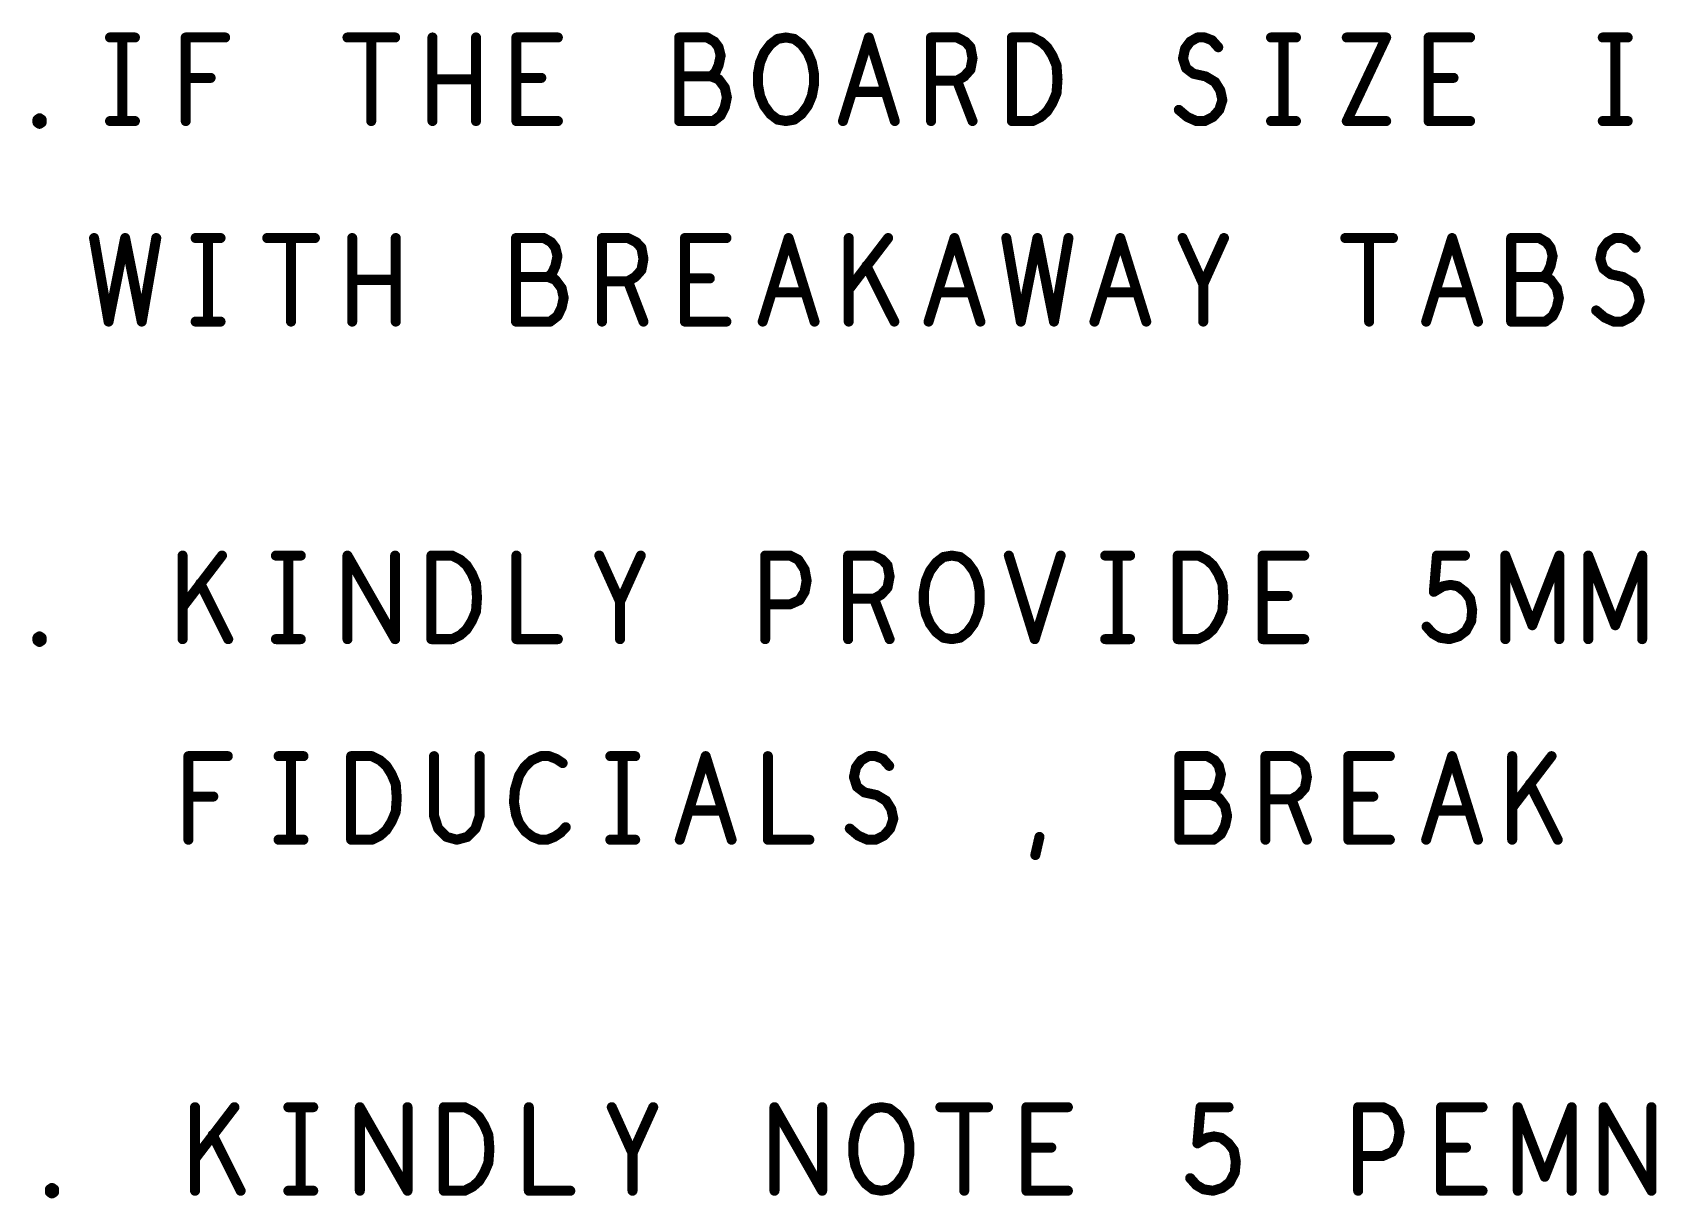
# Model space of a CAD drawing. Extents: x -14.2 to 19.9, y -5.2 to 16.9.
# Drawn here: x -11.737 to -9.308, y 7.18 to 8.924 of the extents above; entities that cross this region are included whole.
import ezdxf

# ---------------------------------------------------------------- set-up
doc = ezdxf.new("R2010")
doc.units = 0
doc.layers.get('0').update_dxf_attribs({"linetype": 'CONTINUOUS'})
doc.layers.add('FAB', color=2, linetype='CONTINUOUS')

# ---------------------------------------------------------------- blocks, each defined once
blk = doc.blocks.new('ROUND_105')
at = {"const_width": 0.0075}
blk.add_lwpolyline([(-0.00375, 0, 1), (0.00375, 0, 1)], format="xyb", close=True, dxfattribs=at)

msp = doc.modelspace()

# ---------------------------------------------------------------- linework, layer by layer
at = {"layer": 'FAB', "const_width": 0.015}
for points in [[(-11.6207, 8.9168), (-11.5835, 8.9168)], [(-11.6021, 8.9168), (-11.6021, 8.7918)], [(-11.5075, 8.7918), (-11.5075, 8.9168)], [(-11.5075, 8.9168), (-11.4486, 8.9168)], [(-11.2657, 8.9168), (-11.1944, 8.9168)], [(-11.2301, 8.9168), (-11.2301, 8.7918)], [(-11.1386, 8.7918), (-11.1386, 8.9168)], [(-11.0735, 8.9168), (-11.0735, 8.7918)], [(-11.0131, 8.7918), (-11.0131, 8.9168)], [(-11.0131, 8.9168), (-10.9511, 8.9168)], [(-10.7279, 8.9168), (-10.7697, 8.9168)], [(-10.7697, 8.9168), (-10.7697, 8.7918)], [(-10.717, 8.9105), (-10.7279, 8.9168)], [(-10.7108, 8.9022), (-10.717, 8.9105)], [(-10.6426, 8.8939), (-10.6333, 8.9064)], [(-10.6333, 8.9064), (-10.6225, 8.9147)], [(-10.6225, 8.9147), (-10.6101, 8.9168)], [(-10.6101, 8.9168), (-10.5977, 8.9147)], [(-10.5977, 8.9147), (-10.5868, 8.9064)], [(-10.5868, 8.9064), (-10.5775, 8.8939)], [(-10.5248, 8.7918), (-10.4861, 8.9168)], [(-10.4861, 8.9168), (-10.4473, 8.7918)], [(-10.3931, 8.7918), (-10.3931, 8.9168)], [(-10.3931, 8.9168), (-10.3543, 8.9168)], [(-10.3543, 8.9168), (-10.3419, 8.9105)], [(-10.3419, 8.9105), (-10.3342, 8.9022)], [(-10.2722, 8.7918), (-10.2722, 8.9168)], [(-10.2722, 8.9168), (-10.2412, 8.9168)], [(-10.2412, 8.9168), (-10.2288, 8.9105)], [(-10.2288, 8.9105), (-10.2195, 8.9022)], [(-10.0133, 8.9001), (-10.0056, 8.9105)], [(-10.0056, 8.9105), (-9.9947, 8.9168)], [(-9.9947, 8.9168), (-9.9839, 8.9168)], [(-9.9839, 8.9168), (-9.973, 8.9126)], [(-9.973, 8.9126), (-9.9637, 8.9022)], [(-9.8847, 8.9168), (-9.8475, 8.9168)], [(-9.8661, 8.9168), (-9.8661, 8.7918)], [(-9.7715, 8.9168), (-9.7126, 8.9168)], [(-9.7126, 8.9168), (-9.7715, 8.7918)], [(-9.6491, 8.7918), (-9.6491, 8.9168)], [(-9.6491, 8.9168), (-9.5871, 8.9168)], [(-9.3887, 8.9168), (-9.3515, 8.9168)], [(-9.3701, 8.9168), (-9.3701, 8.7918)], [(-10.7077, 8.8897), (-10.7108, 8.9022)], [(-10.7108, 8.8751), (-10.7077, 8.8897)], [(-10.6488, 8.8793), (-10.6426, 8.8939)], [(-10.5775, 8.8939), (-10.5713, 8.8793)], [(-10.3342, 8.9022), (-10.3311, 8.8855)], [(-10.3311, 8.8855), (-10.3342, 8.8689)], [(-10.2195, 8.9022), (-10.2117, 8.8897)], [(-10.2117, 8.8897), (-10.2055, 8.8751)], [(-10.0164, 8.8855), (-10.0133, 8.9001)], [(-10.0118, 8.871), (-10.0164, 8.8855)], [(-11.4703, 8.8564), (-11.5075, 8.8564)], [(-10.9759, 8.8564), (-11.0131, 8.8564)], [(-10.7217, 8.8585), (-10.7697, 8.8585)], [(-10.7217, 8.8585), (-10.7155, 8.8647)], [(-10.7108, 8.8543), (-10.7217, 8.8585)], [(-10.7155, 8.8647), (-10.7108, 8.8751)], [(-10.6519, 8.8626), (-10.6488, 8.8793)], [(-10.6519, 8.846), (-10.6519, 8.8626)], [(-10.5713, 8.8793), (-10.5682, 8.8626)], [(-10.5682, 8.8626), (-10.5682, 8.846)], [(-10.3435, 8.8585), (-10.3543, 8.8522)], [(-10.3342, 8.8689), (-10.3435, 8.8585)], [(-10.2055, 8.8751), (-10.204, 8.8543)], [(-10.0009, 8.8626), (-10.0118, 8.871)], [(-9.9823, 8.8585), (-10.0009, 8.8626)], [(-9.9684, 8.8501), (-9.9823, 8.8585)], [(-9.6119, 8.8564), (-9.6491, 8.8564)], [(-11.0735, 8.8543), (-11.1386, 8.8543)], [(-10.7015, 8.8418), (-10.7108, 8.8543)], [(-10.6984, 8.8272), (-10.7015, 8.8418)], [(-10.6488, 8.8293), (-10.6519, 8.846)], [(-10.5682, 8.846), (-10.5713, 8.8293)], [(-10.4613, 8.8355), (-10.5109, 8.8355)], [(-10.3543, 8.8522), (-10.3931, 8.8522)], [(-10.3543, 8.8522), (-10.3311, 8.7918)], [(-10.2055, 8.8335), (-10.2117, 8.8189)], [(-10.204, 8.8543), (-10.2055, 8.8335)], [(-9.9606, 8.8376), (-9.9684, 8.8501)], [(-9.9575, 8.8231), (-9.9606, 8.8376)], [(-10.7077, 8.8001), (-10.7015, 8.8126)], [(-10.7015, 8.8126), (-10.6984, 8.8272)], [(-10.6426, 8.8147), (-10.6488, 8.8293)], [(-10.6333, 8.8022), (-10.6426, 8.8147)], [(-10.5775, 8.8147), (-10.5868, 8.8022)], [(-10.5713, 8.8293), (-10.5775, 8.8147)], [(-10.2117, 8.8189), (-10.2195, 8.8064)], [(-10.0226, 8.8085), (-10.0102, 8.798)], [(-9.9715, 8.798), (-9.9622, 8.8085)], [(-9.9622, 8.8085), (-9.9575, 8.8231)], [(-11.7292, 8.7939), (-11.7261, 8.796)], [(-11.7292, 8.7897), (-11.7292, 8.7939)], [(-11.7261, 8.7876), (-11.7292, 8.7897)], [(-11.7261, 8.796), (-11.723, 8.7939)], [(-11.723, 8.7897), (-11.7261, 8.7876)], [(-11.723, 8.7939), (-11.723, 8.7897)], [(-11.6207, 8.7918), (-11.5835, 8.7918)], [(-10.9511, 8.7918), (-11.0131, 8.7918)], [(-10.7697, 8.7918), (-10.7186, 8.7918)], [(-10.7186, 8.7918), (-10.7077, 8.8001)], [(-10.6225, 8.7939), (-10.6333, 8.8022)], [(-10.6101, 8.7918), (-10.6225, 8.7939)], [(-10.5977, 8.7939), (-10.6101, 8.7918)], [(-10.5868, 8.8022), (-10.5977, 8.7939)], [(-10.2412, 8.7918), (-10.2722, 8.7918)], [(-10.2288, 8.798), (-10.2412, 8.7918)], [(-10.2195, 8.8064), (-10.2288, 8.798)], [(-10.0102, 8.798), (-9.9963, 8.7918)], [(-9.9963, 8.7918), (-9.9839, 8.7918)], [(-9.9839, 8.7918), (-9.9715, 8.798)], [(-9.8847, 8.7918), (-9.8475, 8.7918)], [(-9.7715, 8.7918), (-9.7126, 8.7918)], [(-9.5871, 8.7918), (-9.6491, 8.7918)], [(-9.3887, 8.7918), (-9.3515, 8.7918)], [(-11.6446, 8.6168), (-11.6229, 8.4918)], [(-11.6229, 8.4918), (-11.5981, 8.6168)], [(-11.5981, 8.6168), (-11.5733, 8.4918)], [(-11.5733, 8.4918), (-11.5516, 8.6168)], [(-11.4927, 8.6168), (-11.4555, 8.6168)], [(-11.4741, 8.6168), (-11.4741, 8.4918)], [(-11.3857, 8.6168), (-11.3144, 8.6168)], [(-11.3501, 8.6168), (-11.3501, 8.4918)], [(-11.2586, 8.4918), (-11.2586, 8.6168)], [(-11.1935, 8.6168), (-11.1935, 8.4918)], [(-10.9719, 8.6168), (-11.0137, 8.6168)], [(-11.0137, 8.6168), (-11.0137, 8.4918)], [(-10.961, 8.6105), (-10.9719, 8.6168)], [(-10.8851, 8.4918), (-10.8851, 8.6168)], [(-10.8851, 8.6168), (-10.8463, 8.6168)], [(-10.8463, 8.6168), (-10.8339, 8.6105)], [(-10.7611, 8.4918), (-10.7611, 8.6168)], [(-10.7611, 8.6168), (-10.6991, 8.6168)], [(-10.6448, 8.4918), (-10.6061, 8.6168)], [(-10.6061, 8.6168), (-10.5673, 8.4918)], [(-10.5162, 8.4918), (-10.5162, 8.6168)], [(-10.4573, 8.6168), (-10.5162, 8.5397)], [(-10.3968, 8.4918), (-10.3581, 8.6168)], [(-10.3581, 8.6168), (-10.3193, 8.4918)], [(-10.2806, 8.6168), (-10.2589, 8.4918)], [(-10.2589, 8.4918), (-10.2341, 8.6168)], [(-10.2341, 8.6168), (-10.2093, 8.4918)], [(-10.2093, 8.4918), (-10.1876, 8.6168)], [(-10.1488, 8.4918), (-10.1101, 8.6168)], [(-10.1101, 8.6168), (-10.0713, 8.4918)], [(-9.9861, 8.548), (-10.0171, 8.6168)], [(-9.9551, 8.6168), (-9.9861, 8.548)], [(-9.7737, 8.6168), (-9.7024, 8.6168)], [(-9.7381, 8.6168), (-9.7381, 8.4918)], [(-9.6528, 8.4918), (-9.6141, 8.6168)], [(-9.6141, 8.6168), (-9.5753, 8.4918)], [(-9.4839, 8.6168), (-9.5257, 8.6168)], [(-9.5257, 8.6168), (-9.5257, 8.4918)], [(-9.473, 8.6105), (-9.4839, 8.6168)], [(-9.3816, 8.6105), (-9.3707, 8.6168)], [(-9.3707, 8.6168), (-9.3599, 8.6168)], [(-9.3599, 8.6168), (-9.349, 8.6126)], [(-10.9548, 8.6022), (-10.961, 8.6105)], [(-10.9517, 8.5897), (-10.9548, 8.6022)], [(-10.9548, 8.5751), (-10.9517, 8.5897)], [(-10.8339, 8.6105), (-10.8262, 8.6022)], [(-10.8262, 8.6022), (-10.8231, 8.5855)], [(-9.4668, 8.6022), (-9.473, 8.6105)], [(-9.4637, 8.5897), (-9.4668, 8.6022)], [(-9.4668, 8.5751), (-9.4637, 8.5897)], [(-9.3924, 8.5855), (-9.3893, 8.6001)], [(-9.3893, 8.6001), (-9.3816, 8.6105)], [(-9.349, 8.6126), (-9.3397, 8.6022)], [(-10.9657, 8.5585), (-10.9595, 8.5647)], [(-10.9595, 8.5647), (-10.9548, 8.5751)], [(-10.8262, 8.5689), (-10.8355, 8.5585)], [(-10.8231, 8.5855), (-10.8262, 8.5689)], [(-10.448, 8.4918), (-10.4898, 8.5751)], [(-9.4777, 8.5585), (-9.4715, 8.5647)], [(-9.4715, 8.5647), (-9.4668, 8.5751)], [(-9.3878, 8.571), (-9.3924, 8.5855)], [(-9.3769, 8.5626), (-9.3878, 8.571)], [(-11.1935, 8.5543), (-11.2586, 8.5543)], [(-10.9657, 8.5585), (-11.0137, 8.5585)], [(-10.9548, 8.5543), (-10.9657, 8.5585)], [(-10.9455, 8.5418), (-10.9548, 8.5543)], [(-10.9424, 8.5272), (-10.9455, 8.5418)], [(-10.8463, 8.5522), (-10.8851, 8.5522)], [(-10.8355, 8.5585), (-10.8463, 8.5522)], [(-10.8463, 8.5522), (-10.8231, 8.4918)], [(-10.7239, 8.5564), (-10.7611, 8.5564)], [(-9.9861, 8.4918), (-9.9861, 8.548)], [(-9.4777, 8.5585), (-9.5257, 8.5585)], [(-9.4668, 8.5543), (-9.4777, 8.5585)], [(-9.4575, 8.5418), (-9.4668, 8.5543)], [(-9.4544, 8.5272), (-9.4575, 8.5418)], [(-9.3583, 8.5585), (-9.3769, 8.5626)], [(-9.3444, 8.5501), (-9.3583, 8.5585)], [(-9.3366, 8.5376), (-9.3444, 8.5501)], [(-10.9455, 8.5126), (-10.9424, 8.5272)], [(-10.5813, 8.5355), (-10.6309, 8.5355)], [(-10.3333, 8.5355), (-10.3829, 8.5355)], [(-10.0853, 8.5355), (-10.1349, 8.5355)], [(-9.5893, 8.5355), (-9.6389, 8.5355)], [(-9.4575, 8.5126), (-9.4544, 8.5272)], [(-9.3382, 8.5085), (-9.3335, 8.5231)], [(-9.3335, 8.5231), (-9.3366, 8.5376)], [(-11.4927, 8.4918), (-11.4555, 8.4918)], [(-11.0137, 8.4918), (-10.9626, 8.4918)], [(-10.9626, 8.4918), (-10.9517, 8.5001)], [(-10.9517, 8.5001), (-10.9455, 8.5126)], [(-10.6991, 8.4918), (-10.7611, 8.4918)], [(-9.5257, 8.4918), (-9.4746, 8.4918)], [(-9.4746, 8.4918), (-9.4637, 8.5001)], [(-9.4637, 8.5001), (-9.4575, 8.5126)], [(-9.3986, 8.5085), (-9.3862, 8.498)], [(-9.3862, 8.498), (-9.3723, 8.4918)], [(-9.3723, 8.4918), (-9.3599, 8.4918)], [(-9.3599, 8.4918), (-9.3475, 8.498)], [(-9.3475, 8.498), (-9.3382, 8.5085)], [(-11.5122, 8.0168), (-11.5122, 8.1418)], [(-11.4533, 8.1418), (-11.5122, 8.0647)], [(-11.3727, 8.1418), (-11.3355, 8.1418)], [(-11.3541, 8.1418), (-11.3541, 8.0168)], [(-11.2657, 8.0168), (-11.2657, 8.1418)], [(-11.2657, 8.1418), (-11.1944, 8.0168)], [(-11.1944, 8.0168), (-11.1944, 8.1418)], [(-11.1402, 8.0168), (-11.1402, 8.1418)], [(-11.1402, 8.1418), (-11.1092, 8.1418)], [(-11.1092, 8.1418), (-11.0968, 8.1355)], [(-11.0968, 8.1355), (-11.0875, 8.1272)], [(-11.0131, 8.1418), (-11.0131, 8.0168)], [(-10.8581, 8.073), (-10.8891, 8.1418)], [(-10.8271, 8.1418), (-10.8581, 8.073)], [(-10.6411, 8.0168), (-10.6411, 8.1418)], [(-10.6411, 8.1418), (-10.6039, 8.1418)], [(-10.6039, 8.1418), (-10.5915, 8.1355)], [(-10.5915, 8.1355), (-10.5822, 8.121)], [(-10.5171, 8.0168), (-10.5171, 8.1418)], [(-10.5171, 8.1418), (-10.4783, 8.1418)], [(-10.4783, 8.1418), (-10.4659, 8.1355)], [(-10.4659, 8.1355), (-10.4582, 8.1272)], [(-10.3946, 8.1189), (-10.3853, 8.1314)], [(-10.3853, 8.1314), (-10.3745, 8.1397)], [(-10.3745, 8.1397), (-10.3621, 8.1418)], [(-10.3621, 8.1418), (-10.3497, 8.1397)], [(-10.3497, 8.1397), (-10.3388, 8.1314)], [(-10.3388, 8.1314), (-10.3295, 8.1189)], [(-10.2768, 8.1418), (-10.2381, 8.0168)], [(-10.2381, 8.0168), (-10.1993, 8.1418)], [(-10.1327, 8.1418), (-10.0955, 8.1418)], [(-10.1141, 8.1418), (-10.1141, 8.0168)], [(-10.0242, 8.0168), (-10.0242, 8.1418)], [(-10.0242, 8.1418), (-9.9932, 8.1418)], [(-9.9932, 8.1418), (-9.9808, 8.1355)], [(-9.9808, 8.1355), (-9.9715, 8.1272)], [(-9.8971, 8.0168), (-9.8971, 8.1418)], [(-9.8971, 8.1418), (-9.8351, 8.1418)], [(-9.6413, 8.0876), (-9.6367, 8.1418)], [(-9.6367, 8.1418), (-9.5948, 8.1418)], [(-9.5344, 8.0168), (-9.5344, 8.1418)], [(-9.5344, 8.1418), (-9.4941, 8.0376)], [(-9.4941, 8.0376), (-9.4538, 8.1418)], [(-9.4538, 8.1418), (-9.4538, 8.0168)], [(-9.4104, 8.0168), (-9.4104, 8.1418)], [(-9.4104, 8.1418), (-9.3701, 8.0376)], [(-9.3701, 8.0376), (-9.3298, 8.1418)], [(-9.3298, 8.1418), (-9.3298, 8.0168)], [(-11.0875, 8.1272), (-11.0797, 8.1147)], [(-11.0797, 8.1147), (-11.0735, 8.1001)], [(-10.5822, 8.121), (-10.5791, 8.1043)], [(-10.5791, 8.1043), (-10.5822, 8.0876)], [(-10.4582, 8.1272), (-10.4551, 8.1105)], [(-10.4551, 8.1105), (-10.4582, 8.0939)], [(-10.4039, 8.0876), (-10.4008, 8.1043)], [(-10.4008, 8.1043), (-10.3946, 8.1189)], [(-10.3295, 8.1189), (-10.3233, 8.1043)], [(-10.3233, 8.1043), (-10.3202, 8.0876)], [(-9.9715, 8.1272), (-9.9637, 8.1147)], [(-9.9637, 8.1147), (-9.9575, 8.1001)], [(-11.444, 8.0168), (-11.4858, 8.1001)], [(-11.0735, 8.1001), (-11.072, 8.0793)], [(-11.072, 8.0793), (-11.0735, 8.0585)], [(-10.5822, 8.0876), (-10.5899, 8.0751)], [(-10.4675, 8.0835), (-10.4783, 8.0772)], [(-10.4582, 8.0939), (-10.4675, 8.0835)], [(-10.4039, 8.071), (-10.4039, 8.0876)], [(-10.3202, 8.0876), (-10.3202, 8.071)], [(-9.9575, 8.1001), (-9.956, 8.0793)], [(-9.956, 8.0793), (-9.9575, 8.0585)], [(-9.8599, 8.0814), (-9.8971, 8.0814)], [(-9.6274, 8.096), (-9.6413, 8.0876)], [(-9.6165, 8.098), (-9.6274, 8.096)], [(-9.6057, 8.096), (-9.6165, 8.098)], [(-9.5948, 8.0876), (-9.6057, 8.096)], [(-9.5871, 8.0772), (-9.5948, 8.0876)], [(-11.0735, 8.0585), (-11.0797, 8.0439)], [(-10.8581, 8.0168), (-10.8581, 8.073)], [(-10.6039, 8.0689), (-10.6411, 8.0689)], [(-10.5899, 8.0751), (-10.6039, 8.0689)], [(-10.4783, 8.0772), (-10.5171, 8.0772)], [(-10.4783, 8.0772), (-10.4551, 8.0168)], [(-10.4008, 8.0543), (-10.4039, 8.071)], [(-10.3202, 8.071), (-10.3233, 8.0543)], [(-9.9575, 8.0585), (-9.9637, 8.0439)], [(-9.584, 8.0605), (-9.5871, 8.0772)], [(-9.5855, 8.0439), (-9.584, 8.0605)], [(-11.0875, 8.0314), (-11.0968, 8.023)], [(-11.0797, 8.0439), (-11.0875, 8.0314)], [(-10.3946, 8.0397), (-10.4008, 8.0543)], [(-10.3853, 8.0272), (-10.3946, 8.0397)], [(-10.3295, 8.0397), (-10.3388, 8.0272)], [(-10.3233, 8.0543), (-10.3295, 8.0397)], [(-9.9715, 8.0314), (-9.9808, 8.023)], [(-9.9637, 8.0439), (-9.9715, 8.0314)], [(-9.6522, 8.0355), (-9.6429, 8.0251)], [(-9.5933, 8.0293), (-9.5855, 8.0439)], [(-11.7292, 8.0189), (-11.7261, 8.021)], [(-11.7292, 8.0147), (-11.7292, 8.0189)], [(-11.7261, 8.0126), (-11.7292, 8.0147)], [(-11.7261, 8.021), (-11.723, 8.0189)], [(-11.723, 8.0147), (-11.7261, 8.0126)], [(-11.723, 8.0189), (-11.723, 8.0147)], [(-11.3727, 8.0168), (-11.3355, 8.0168)], [(-11.1092, 8.0168), (-11.1402, 8.0168)], [(-11.0968, 8.023), (-11.1092, 8.0168)], [(-11.0131, 8.0168), (-10.9511, 8.0168)], [(-10.3745, 8.0189), (-10.3853, 8.0272)], [(-10.3621, 8.0168), (-10.3745, 8.0189)], [(-10.3497, 8.0189), (-10.3621, 8.0168)], [(-10.3388, 8.0272), (-10.3497, 8.0189)], [(-10.1327, 8.0168), (-10.0955, 8.0168)], [(-9.9932, 8.0168), (-10.0242, 8.0168)], [(-9.9808, 8.023), (-9.9932, 8.0168)], [(-9.8351, 8.0168), (-9.8971, 8.0168)], [(-9.6429, 8.0251), (-9.632, 8.0189)], [(-9.632, 8.0189), (-9.6181, 8.0168)], [(-9.6181, 8.0168), (-9.6041, 8.021)], [(-9.6041, 8.021), (-9.5933, 8.0293)], [(-11.5035, 7.7168), (-11.5035, 7.8418)], [(-11.5035, 7.8418), (-11.4446, 7.8418)], [(-11.3687, 7.8418), (-11.3315, 7.8418)], [(-11.3501, 7.8418), (-11.3501, 7.7168)], [(-11.2602, 7.7168), (-11.2602, 7.8418)], [(-11.2602, 7.8418), (-11.2292, 7.8418)], [(-11.2292, 7.8418), (-11.2168, 7.8355)], [(-11.1362, 7.8418), (-11.1362, 7.7522)], [(-11.068, 7.7522), (-11.068, 7.8418)], [(-10.9765, 7.8418), (-10.9905, 7.8355)], [(-10.9641, 7.8418), (-10.9765, 7.8418)], [(-10.9533, 7.8376), (-10.9641, 7.8418)], [(-10.944, 7.8314), (-10.9533, 7.8376)], [(-10.8727, 7.8418), (-10.8355, 7.8418)], [(-10.8541, 7.8418), (-10.8541, 7.7168)], [(-10.7688, 7.7168), (-10.7301, 7.8418)], [(-10.7301, 7.8418), (-10.6913, 7.7168)], [(-10.6371, 7.8418), (-10.6371, 7.7168)], [(-10.4976, 7.8355), (-10.4867, 7.8418)], [(-10.4867, 7.8418), (-10.4759, 7.8418)], [(-10.4759, 7.8418), (-10.465, 7.8376)], [(-10.465, 7.8376), (-10.4557, 7.8272)], [(-9.9799, 7.8418), (-10.0217, 7.8418)], [(-10.0217, 7.8418), (-10.0217, 7.7168)], [(-9.969, 7.8355), (-9.9799, 7.8418)], [(-9.8931, 7.7168), (-9.8931, 7.8418)], [(-9.8931, 7.8418), (-9.8543, 7.8418)], [(-9.8543, 7.8418), (-9.8419, 7.8355)], [(-9.7691, 7.7168), (-9.7691, 7.8418)], [(-9.7691, 7.8418), (-9.7071, 7.8418)], [(-9.6528, 7.7168), (-9.6141, 7.8418)], [(-9.6141, 7.8418), (-9.5753, 7.7168)], [(-9.5242, 7.7168), (-9.5242, 7.8418)], [(-9.4653, 7.8418), (-9.5242, 7.7647)], [(-11.2168, 7.8355), (-11.2075, 7.8272)], [(-11.2075, 7.8272), (-11.1997, 7.8147)], [(-11.1997, 7.8147), (-11.1935, 7.8001)], [(-11.0091, 7.8126), (-11.0153, 7.7918)], [(-11.0013, 7.8251), (-11.0091, 7.8126)], [(-10.9905, 7.8355), (-11.0013, 7.8251)], [(-10.5084, 7.8105), (-10.5053, 7.8251)], [(-10.5053, 7.8251), (-10.4976, 7.8355)], [(-9.9628, 7.8272), (-9.969, 7.8355)], [(-9.9597, 7.8147), (-9.9628, 7.8272)], [(-9.9628, 7.8001), (-9.9597, 7.8147)], [(-9.8419, 7.8355), (-9.8342, 7.8272)], [(-9.8342, 7.8272), (-9.8311, 7.8105)], [(-11.1935, 7.8001), (-11.192, 7.7793)], [(-11.0153, 7.7918), (-11.0168, 7.773)], [(-10.5038, 7.796), (-10.5084, 7.8105)], [(-10.4929, 7.7876), (-10.5038, 7.796)], [(-10.4743, 7.7835), (-10.4929, 7.7876)], [(-9.9737, 7.7835), (-9.9675, 7.7897)], [(-9.9675, 7.7897), (-9.9628, 7.8001)], [(-9.8342, 7.7939), (-9.8435, 7.7835)], [(-9.8311, 7.8105), (-9.8342, 7.7939)], [(-9.456, 7.7168), (-9.4978, 7.8001)], [(-11.4663, 7.7814), (-11.5035, 7.7814)], [(-11.192, 7.7793), (-11.1935, 7.7585)], [(-11.0168, 7.773), (-11.0137, 7.7543)], [(-10.4604, 7.7751), (-10.4743, 7.7835)], [(-10.4526, 7.7626), (-10.4604, 7.7751)], [(-9.9737, 7.7835), (-10.0217, 7.7835)], [(-9.9628, 7.7793), (-9.9737, 7.7835)], [(-9.9535, 7.7668), (-9.9628, 7.7793)], [(-9.9504, 7.7522), (-9.9535, 7.7668)], [(-9.8543, 7.7772), (-9.8931, 7.7772)], [(-9.8435, 7.7835), (-9.8543, 7.7772)], [(-9.8543, 7.7772), (-9.8311, 7.7168)], [(-9.7319, 7.7814), (-9.7691, 7.7814)], [(-11.1997, 7.7439), (-11.2075, 7.7314)], [(-11.1935, 7.7585), (-11.1997, 7.7439)], [(-11.1362, 7.7522), (-11.13, 7.7335)], [(-11.0742, 7.7335), (-11.068, 7.7522)], [(-11.0137, 7.7543), (-11.0091, 7.7418)], [(-11.0091, 7.7418), (-10.9998, 7.7293)], [(-10.7053, 7.7605), (-10.7549, 7.7605)], [(-10.4542, 7.7335), (-10.4495, 7.7481)], [(-10.4495, 7.7481), (-10.4526, 7.7626)], [(-9.9535, 7.7376), (-9.9504, 7.7522)], [(-9.5893, 7.7605), (-9.6389, 7.7605)], [(-11.3687, 7.7168), (-11.3315, 7.7168)], [(-11.2292, 7.7168), (-11.2602, 7.7168)], [(-11.2168, 7.723), (-11.2292, 7.7168)], [(-11.2075, 7.7314), (-11.2168, 7.723)], [(-11.13, 7.7335), (-11.1176, 7.721)], [(-11.1176, 7.721), (-11.1021, 7.7168)], [(-11.1021, 7.7168), (-11.0866, 7.721)], [(-11.0866, 7.721), (-11.0742, 7.7335)], [(-10.9998, 7.7293), (-10.9889, 7.721)], [(-10.9889, 7.721), (-10.9781, 7.7168)], [(-10.9781, 7.7168), (-10.9672, 7.7168)], [(-10.9672, 7.7168), (-10.9564, 7.721)], [(-10.9564, 7.721), (-10.9471, 7.7272)], [(-10.9471, 7.7272), (-10.9393, 7.7355)], [(-10.8727, 7.7168), (-10.8355, 7.7168)], [(-10.6371, 7.7168), (-10.5751, 7.7168)], [(-10.5146, 7.7335), (-10.5022, 7.723)], [(-10.5022, 7.723), (-10.4883, 7.7168)], [(-10.4883, 7.7168), (-10.4759, 7.7168)], [(-10.4759, 7.7168), (-10.4635, 7.723)], [(-10.4635, 7.723), (-10.4542, 7.7335)], [(-10.2372, 7.6939), (-10.231, 7.721)], [(-10.0217, 7.7168), (-9.9706, 7.7168)], [(-9.9706, 7.7168), (-9.9597, 7.7251)], [(-9.9597, 7.7251), (-9.9535, 7.7376)], [(-9.7071, 7.7168), (-9.7691, 7.7168)], [(-11.4936, 7.1917), (-11.4936, 7.3167)], [(-11.4347, 7.3167), (-11.4936, 7.2396)], [(-11.3541, 7.3167), (-11.3169, 7.3167)], [(-11.3355, 7.3167), (-11.3355, 7.1917)], [(-11.2472, 7.1917), (-11.2472, 7.3167)], [(-11.2472, 7.3167), (-11.1759, 7.1917)], [(-11.1759, 7.1917), (-11.1759, 7.3167)], [(-11.1216, 7.1917), (-11.1216, 7.3167)], [(-11.1216, 7.3167), (-11.0906, 7.3167)], [(-11.0906, 7.3167), (-11.0782, 7.3105)], [(-11.0782, 7.3105), (-11.0689, 7.3021)], [(-11.0689, 7.3021), (-11.0612, 7.2896)], [(-10.9945, 7.3167), (-10.9945, 7.1917)], [(-10.8395, 7.248), (-10.8705, 7.3167)], [(-10.8085, 7.3167), (-10.8395, 7.248)], [(-10.6272, 7.1917), (-10.6272, 7.3167)], [(-10.6272, 7.3167), (-10.5559, 7.1917)], [(-10.5559, 7.1917), (-10.5559, 7.3167)], [(-10.5001, 7.2938), (-10.4908, 7.3063)], [(-10.4908, 7.3063), (-10.4799, 7.3146)], [(-10.4799, 7.3146), (-10.4675, 7.3167)], [(-10.4675, 7.3167), (-10.4551, 7.3146)], [(-10.4551, 7.3146), (-10.4443, 7.3063)], [(-10.4443, 7.3063), (-10.435, 7.2938)], [(-10.3792, 7.3167), (-10.3079, 7.3167)], [(-10.3435, 7.3167), (-10.3435, 7.1917)], [(-10.2505, 7.1917), (-10.2505, 7.3167)], [(-10.2505, 7.3167), (-10.1885, 7.3167)], [(-9.9948, 7.2626), (-9.9901, 7.3167)], [(-9.9901, 7.3167), (-9.9483, 7.3167)], [(-9.7545, 7.1917), (-9.7545, 7.3167)], [(-9.7545, 7.3167), (-9.7173, 7.3167)], [(-9.7173, 7.3167), (-9.7049, 7.3105)], [(-9.7049, 7.3105), (-9.6956, 7.2959)], [(-9.6305, 7.1917), (-9.6305, 7.3167)], [(-9.6305, 7.3167), (-9.5685, 7.3167)], [(-9.5158, 7.1917), (-9.5158, 7.3167)], [(-9.5158, 7.3167), (-9.4755, 7.2126)], [(-9.4755, 7.2126), (-9.4352, 7.3167)], [(-9.4352, 7.3167), (-9.4352, 7.1917)], [(-9.3872, 7.1917), (-9.3872, 7.3167)], [(-9.3872, 7.3167), (-9.3159, 7.1917)], [(-9.3159, 7.1917), (-9.3159, 7.3167)], [(-11.0612, 7.2896), (-11.055, 7.2751)], [(-10.5094, 7.2626), (-10.5063, 7.2792)], [(-10.5063, 7.2792), (-10.5001, 7.2938)], [(-10.435, 7.2938), (-10.4288, 7.2792)], [(-10.4288, 7.2792), (-10.4257, 7.2626)], [(-9.6956, 7.2959), (-9.6925, 7.2792)], [(-9.6925, 7.2792), (-9.6956, 7.2626)], [(-11.4254, 7.1917), (-11.4673, 7.2751)], [(-11.055, 7.2751), (-11.0534, 7.2542)], [(-11.0534, 7.2542), (-11.055, 7.2334)], [(-10.5094, 7.2459), (-10.5094, 7.2626)], [(-10.4257, 7.2626), (-10.4257, 7.2459)], [(-10.2133, 7.2563), (-10.2505, 7.2563)], [(-9.9808, 7.2709), (-9.9948, 7.2626)], [(-9.97, 7.273), (-9.9808, 7.2709)], [(-9.9591, 7.2709), (-9.97, 7.273)], [(-9.9483, 7.2626), (-9.9591, 7.2709)], [(-9.9405, 7.2521), (-9.9483, 7.2626)], [(-9.6956, 7.2626), (-9.7034, 7.2501)], [(-9.5933, 7.2563), (-9.6305, 7.2563)], [(-11.055, 7.2334), (-11.0612, 7.2188)], [(-10.8395, 7.1917), (-10.8395, 7.248)], [(-10.5063, 7.2292), (-10.5094, 7.2459)], [(-10.5001, 7.2146), (-10.5063, 7.2292)], [(-10.4288, 7.2292), (-10.435, 7.2146)], [(-10.4257, 7.2459), (-10.4288, 7.2292)], [(-9.9374, 7.2355), (-9.9405, 7.2521)], [(-9.939, 7.2188), (-9.9374, 7.2355)], [(-9.7173, 7.2438), (-9.7545, 7.2438)], [(-9.7034, 7.2501), (-9.7173, 7.2438)], [(-11.0689, 7.2063), (-11.0782, 7.198)], [(-11.0612, 7.2188), (-11.0689, 7.2063)], [(-10.4908, 7.2021), (-10.5001, 7.2146)], [(-10.435, 7.2146), (-10.4443, 7.2021)], [(-10.0056, 7.2105), (-9.9963, 7.2001)], [(-9.9467, 7.2042), (-9.939, 7.2188)], [(-11.7106, 7.1938), (-11.7075, 7.1959)], [(-11.7106, 7.1896), (-11.7106, 7.1938)], [(-11.7075, 7.1876), (-11.7106, 7.1896)], [(-11.7075, 7.1959), (-11.7044, 7.1938)], [(-11.7044, 7.1896), (-11.7075, 7.1876)], [(-11.7044, 7.1938), (-11.7044, 7.1896)], [(-11.3541, 7.1917), (-11.3169, 7.1917)], [(-11.0906, 7.1917), (-11.1216, 7.1917)], [(-11.0782, 7.198), (-11.0906, 7.1917)], [(-10.9945, 7.1917), (-10.9325, 7.1917)], [(-10.4799, 7.1938), (-10.4908, 7.2021)], [(-10.4675, 7.1917), (-10.4799, 7.1938)], [(-10.4551, 7.1938), (-10.4675, 7.1917)], [(-10.4443, 7.2021), (-10.4551, 7.1938)], [(-10.1885, 7.1917), (-10.2505, 7.1917)], [(-9.9963, 7.2001), (-9.9855, 7.1938)], [(-9.9855, 7.1938), (-9.9715, 7.1917)], [(-9.9715, 7.1917), (-9.9576, 7.1959)], [(-9.9576, 7.1959), (-9.9467, 7.2042)], [(-9.5685, 7.1917), (-9.6305, 7.1917)]]:
    msp.add_lwpolyline(points, dxfattribs=at)

# ---------------------------------------------------------------- block references
at = {"layer": 'FAB'}
for p in [(-11.6207, 8.9168), (-11.6021, 8.9168), (-11.5835, 8.9168), (-11.5075, 8.9168), (-11.5075, 8.9168), (-11.4486, 8.9168), (-11.2657, 8.9168), (-11.2301, 8.9168), (-11.1944, 8.9168), (-11.1386, 8.9168), (-11.0735, 8.9168), (-11.0131, 8.9168), (-11.0131, 8.9168), (-10.9511, 8.9168), (-10.7697, 8.9168), (-10.7697, 8.9168), (-10.7279, 8.9168), (-10.7279, 8.9168), (-10.717, 8.9105), (-10.717, 8.9105), (-10.6333, 8.9064), (-10.6333, 8.9064), (-10.6225, 8.9147), (-10.6225, 8.9147), (-10.6101, 8.9168), (-10.6101, 8.9168), (-10.5977, 8.9147), (-10.5977, 8.9147), (-10.5868, 8.9064), (-10.5868, 8.9064), (-10.4861, 8.9168), (-10.4861, 8.9168), (-10.3931, 8.9168), (-10.3931, 8.9168), (-10.3543, 8.9168), (-10.3543, 8.9168), (-10.3419, 8.9105), (-10.3419, 8.9105), (-10.2722, 8.9168), (-10.2722, 8.9168), (-10.2412, 8.9168), (-10.2412, 8.9168), (-10.2288, 8.9105), (-10.2288, 8.9105), (-10.0056, 8.9105), (-10.0056, 8.9105), (-9.9947, 8.9168), (-9.9947, 8.9168), (-9.9839, 8.9168), (-9.9839, 8.9168), (-9.973, 8.9126), (-9.973, 8.9126), (-9.8847, 8.9168), (-9.8661, 8.9168), (-9.8475, 8.9168), (-9.7715, 8.9168), (-9.7126, 8.9168), (-9.7126, 8.9168), (-9.6491, 8.9168), (-9.6491, 8.9168), (-9.5871, 8.9168), (-9.3887, 8.9168), (-9.3701, 8.9168), (-9.3515, 8.9168), (-10.7108, 8.9022), (-10.7108, 8.9022), (-10.7077, 8.8897), (-10.7077, 8.8897), (-10.6426, 8.8939), (-10.6426, 8.8939), (-10.5775, 8.8939), (-10.5775, 8.8939), (-10.3342, 8.9022), (-10.3342, 8.9022), (-10.3311, 8.8855), (-10.3311, 8.8855), (-10.2195, 8.9022), (-10.2195, 8.9022), (-10.2117, 8.8897), (-10.2117, 8.8897), (-10.0164, 8.8855), (-10.0164, 8.8855), (-10.0133, 8.9001), (-10.0133, 8.9001), (-9.9637, 8.9022), (-11.5075, 8.8564), (-11.4703, 8.8564), (-11.0131, 8.8564), (-10.9759, 8.8564), (-10.7697, 8.8585), (-10.7217, 8.8585), (-10.7217, 8.8585), (-10.7217, 8.8585), (-10.7155, 8.8647), (-10.7155, 8.8647), (-10.7108, 8.8751), (-10.7108, 8.8751), (-10.6519, 8.8626), (-10.6519, 8.8626), (-10.6488, 8.8793), (-10.6488, 8.8793), (-10.5713, 8.8793), (-10.5713, 8.8793), (-10.5682, 8.8626), (-10.5682, 8.8626), (-10.3435, 8.8585), (-10.3435, 8.8585), (-10.3342, 8.8689), (-10.3342, 8.8689), (-10.2055, 8.8751), (-10.2055, 8.8751), (-10.0118, 8.871), (-10.0118, 8.871), (-10.0009, 8.8626), (-10.0009, 8.8626), (-9.9823, 8.8585), (-9.9823, 8.8585), (-9.6491, 8.8564), (-9.6119, 8.8564), (-11.1386, 8.8543), (-11.0735, 8.8543), (-10.7108, 8.8543), (-10.7108, 8.8543), (-10.7015, 8.8418), (-10.7015, 8.8418), (-10.6519, 8.846), (-10.6519, 8.846), (-10.5682, 8.846), (-10.5682, 8.846), (-10.5109, 8.8355), (-10.4613, 8.8355), (-10.3931, 8.8522), (-10.3543, 8.8522), (-10.3543, 8.8522), (-10.3543, 8.8522), (-10.2055, 8.8335), (-10.2055, 8.8335), (-10.204, 8.8543), (-10.204, 8.8543), (-9.9684, 8.8501), (-9.9684, 8.8501), (-9.9606, 8.8376), (-9.9606, 8.8376), (-10.7015, 8.8126), (-10.7015, 8.8126), (-10.6984, 8.8272), (-10.6984, 8.8272), (-10.6488, 8.8293), (-10.6488, 8.8293), (-10.6426, 8.8147), (-10.6426, 8.8147), (-10.5775, 8.8147), (-10.5775, 8.8147), (-10.5713, 8.8293), (-10.5713, 8.8293), (-10.2117, 8.8189), (-10.2117, 8.8189), (-10.0226, 8.8085), (-9.9622, 8.8085), (-9.9622, 8.8085), (-9.9575, 8.8231), (-9.9575, 8.8231), (-11.7292, 8.7939), (-11.7292, 8.7939), (-11.7292, 8.7897), (-11.7292, 8.7897), (-11.7261, 8.796), (-11.7261, 8.796), (-11.7261, 8.7876), (-11.7261, 8.7876), (-11.723, 8.7939), (-11.723, 8.7939), (-11.723, 8.7897), (-11.723, 8.7897), (-11.6207, 8.7918), (-11.6021, 8.7918), (-11.5835, 8.7918), (-11.5075, 8.7918), (-11.2301, 8.7918), (-11.1386, 8.7918), (-11.0735, 8.7918), (-11.0131, 8.7918), (-11.0131, 8.7918), (-10.9511, 8.7918), (-10.7697, 8.7918), (-10.7697, 8.7918), (-10.7186, 8.7918), (-10.7186, 8.7918), (-10.7077, 8.8001), (-10.7077, 8.8001), (-10.6333, 8.8022), (-10.6333, 8.8022), (-10.6225, 8.7939), (-10.6225, 8.7939), (-10.6101, 8.7918), (-10.6101, 8.7918), (-10.5977, 8.7939), (-10.5977, 8.7939), (-10.5868, 8.8022), (-10.5868, 8.8022), (-10.5248, 8.7918), (-10.4473, 8.7918), (-10.3931, 8.7918), (-10.3311, 8.7918), (-10.2722, 8.7918), (-10.2722, 8.7918), (-10.2412, 8.7918), (-10.2412, 8.7918), (-10.2288, 8.798), (-10.2288, 8.798), (-10.2195, 8.8064), (-10.2195, 8.8064), (-10.0102, 8.798), (-10.0102, 8.798), (-9.9963, 8.7918), (-9.9963, 8.7918), (-9.9839, 8.7918), (-9.9839, 8.7918), (-9.9715, 8.798), (-9.9715, 8.798), (-9.8847, 8.7918), (-9.8661, 8.7918), (-9.8475, 8.7918), (-9.7715, 8.7918), (-9.7715, 8.7918), (-9.7126, 8.7918), (-9.6491, 8.7918), (-9.6491, 8.7918), (-9.5871, 8.7918), (-9.3887, 8.7918), (-9.3701, 8.7918), (-9.3515, 8.7918), (-11.6446, 8.6168), (-11.5981, 8.6168), (-11.5981, 8.6168), (-11.5516, 8.6168), (-11.4927, 8.6168), (-11.4741, 8.6168), (-11.4555, 8.6168), (-11.3857, 8.6168), (-11.3501, 8.6168), (-11.3144, 8.6168), (-11.2586, 8.6168), (-11.1935, 8.6168), (-11.0137, 8.6168), (-11.0137, 8.6168), (-10.9719, 8.6168), (-10.9719, 8.6168), (-10.8851, 8.6168), (-10.8851, 8.6168), (-10.8463, 8.6168), (-10.8463, 8.6168), (-10.7611, 8.6168), (-10.7611, 8.6168), (-10.6991, 8.6168), (-10.6061, 8.6168), (-10.6061, 8.6168), (-10.5162, 8.6168), (-10.4573, 8.6168), (-10.3581, 8.6168), (-10.3581, 8.6168), (-10.2806, 8.6168), (-10.2341, 8.6168), (-10.2341, 8.6168), (-10.1876, 8.6168), (-10.1101, 8.6168), (-10.1101, 8.6168), (-10.0171, 8.6168), (-9.9551, 8.6168), (-9.7737, 8.6168), (-9.7381, 8.6168), (-9.7024, 8.6168), (-9.6141, 8.6168), (-9.6141, 8.6168), (-9.5257, 8.6168), (-9.5257, 8.6168), (-9.4839, 8.6168), (-9.4839, 8.6168), (-9.3707, 8.6168), (-9.3707, 8.6168), (-9.3599, 8.6168), (-9.3599, 8.6168), (-10.961, 8.6105), (-10.961, 8.6105), (-10.9548, 8.6022), (-10.9548, 8.6022), (-10.9517, 8.5897), (-10.9517, 8.5897), (-10.8339, 8.6105), (-10.8339, 8.6105), (-10.8262, 8.6022), (-10.8262, 8.6022), (-9.473, 8.6105), (-9.473, 8.6105), (-9.4668, 8.6022), (-9.4668, 8.6022), (-9.4637, 8.5897), (-9.4637, 8.5897), (-9.3893, 8.6001), (-9.3893, 8.6001), (-9.3816, 8.6105), (-9.3816, 8.6105), (-9.349, 8.6126), (-9.349, 8.6126), (-9.3397, 8.6022), (-10.9595, 8.5647), (-10.9595, 8.5647), (-10.9548, 8.5751), (-10.9548, 8.5751), (-10.8262, 8.5689), (-10.8262, 8.5689), (-10.8231, 8.5855), (-10.8231, 8.5855), (-10.4898, 8.5751), (-9.4715, 8.5647), (-9.4715, 8.5647), (-9.4668, 8.5751), (-9.4668, 8.5751), (-9.3924, 8.5855), (-9.3924, 8.5855), (-9.3878, 8.571), (-9.3878, 8.571), (-11.2586, 8.5543), (-11.1935, 8.5543), (-11.0137, 8.5585), (-10.9657, 8.5585), (-10.9657, 8.5585), (-10.9657, 8.5585), (-10.9548, 8.5543), (-10.9548, 8.5543), (-10.9455, 8.5418), (-10.9455, 8.5418), (-10.8851, 8.5522), (-10.8463, 8.5522), (-10.8463, 8.5522), (-10.8463, 8.5522), (-10.8355, 8.5585), (-10.8355, 8.5585), (-10.7611, 8.5564), (-10.7239, 8.5564), (-9.9861, 8.548), (-9.9861, 8.548), (-9.9861, 8.548), (-9.5257, 8.5585), (-9.4777, 8.5585), (-9.4777, 8.5585), (-9.4777, 8.5585), (-9.4668, 8.5543), (-9.4668, 8.5543), (-9.4575, 8.5418), (-9.4575, 8.5418), (-9.3769, 8.5626), (-9.3769, 8.5626), (-9.3583, 8.5585), (-9.3583, 8.5585), (-9.3444, 8.5501), (-9.3444, 8.5501), (-10.9424, 8.5272), (-10.9424, 8.5272), (-10.6309, 8.5355), (-10.5813, 8.5355), (-10.5162, 8.5397), (-10.3829, 8.5355), (-10.3333, 8.5355), (-10.1349, 8.5355), (-10.0853, 8.5355), (-9.6389, 8.5355), (-9.5893, 8.5355), (-9.4544, 8.5272), (-9.4544, 8.5272), (-9.3366, 8.5376), (-9.3366, 8.5376), (-9.3335, 8.5231), (-9.3335, 8.5231), (-11.6229, 8.4918), (-11.6229, 8.4918), (-11.5733, 8.4918), (-11.5733, 8.4918), (-11.4927, 8.4918), (-11.4741, 8.4918), (-11.4555, 8.4918), (-11.3501, 8.4918), (-11.2586, 8.4918), (-11.1935, 8.4918), (-11.0137, 8.4918), (-11.0137, 8.4918), (-10.9626, 8.4918), (-10.9626, 8.4918), (-10.9517, 8.5001), (-10.9517, 8.5001), (-10.9455, 8.5126), (-10.9455, 8.5126), (-10.8851, 8.4918), (-10.8231, 8.4918), (-10.7611, 8.4918), (-10.7611, 8.4918), (-10.6991, 8.4918), (-10.6448, 8.4918), (-10.5673, 8.4918), (-10.5162, 8.4918), (-10.448, 8.4918), (-10.3968, 8.4918), (-10.3193, 8.4918), (-10.2589, 8.4918), (-10.2589, 8.4918), (-10.2093, 8.4918), (-10.2093, 8.4918), (-10.1488, 8.4918), (-10.0713, 8.4918), (-9.9861, 8.4918), (-9.7381, 8.4918), (-9.6528, 8.4918), (-9.5753, 8.4918), (-9.5257, 8.4918), (-9.5257, 8.4918), (-9.4746, 8.4918), (-9.4746, 8.4918), (-9.4637, 8.5001), (-9.4637, 8.5001), (-9.4575, 8.5126), (-9.4575, 8.5126), (-9.3986, 8.5085), (-9.3862, 8.498), (-9.3862, 8.498), (-9.3723, 8.4918), (-9.3723, 8.4918), (-9.3599, 8.4918), (-9.3599, 8.4918), (-9.3475, 8.498), (-9.3475, 8.498), (-9.3382, 8.5085), (-9.3382, 8.5085), (-11.5122, 8.1418), (-11.4533, 8.1418), (-11.3727, 8.1418), (-11.3541, 8.1418), (-11.3355, 8.1418), (-11.2657, 8.1418), (-11.2657, 8.1418), (-11.1944, 8.1418), (-11.1402, 8.1418), (-11.1402, 8.1418), (-11.1092, 8.1418), (-11.1092, 8.1418), (-11.0968, 8.1355), (-11.0968, 8.1355), (-11.0131, 8.1418), (-10.8891, 8.1418), (-10.8271, 8.1418), (-10.6411, 8.1418), (-10.6411, 8.1418), (-10.6039, 8.1418), (-10.6039, 8.1418), (-10.5915, 8.1355), (-10.5915, 8.1355), (-10.5171, 8.1418), (-10.5171, 8.1418), (-10.4783, 8.1418), (-10.4783, 8.1418), (-10.4659, 8.1355), (-10.4659, 8.1355), (-10.3853, 8.1314), (-10.3853, 8.1314), (-10.3745, 8.1397), (-10.3745, 8.1397), (-10.3621, 8.1418), (-10.3621, 8.1418), (-10.3497, 8.1397), (-10.3497, 8.1397), (-10.3388, 8.1314), (-10.3388, 8.1314), (-10.2768, 8.1418), (-10.1993, 8.1418), (-10.1327, 8.1418), (-10.1141, 8.1418), (-10.0955, 8.1418), (-10.0242, 8.1418), (-10.0242, 8.1418), (-9.9932, 8.1418), (-9.9932, 8.1418), (-9.9808, 8.1355), (-9.9808, 8.1355), (-9.8971, 8.1418), (-9.8971, 8.1418), (-9.8351, 8.1418), (-9.6367, 8.1418), (-9.6367, 8.1418), (-9.5948, 8.1418), (-9.5344, 8.1418), (-9.5344, 8.1418), (-9.4538, 8.1418), (-9.4538, 8.1418), (-9.4104, 8.1418), (-9.4104, 8.1418), (-9.3298, 8.1418), (-9.3298, 8.1418), (-11.0875, 8.1272), (-11.0875, 8.1272), (-11.0797, 8.1147), (-11.0797, 8.1147), (-10.5822, 8.121), (-10.5822, 8.121), (-10.5791, 8.1043), (-10.5791, 8.1043), (-10.4582, 8.1272), (-10.4582, 8.1272), (-10.4551, 8.1105), (-10.4551, 8.1105), (-10.4008, 8.1043), (-10.4008, 8.1043), (-10.3946, 8.1189), (-10.3946, 8.1189), (-10.3295, 8.1189), (-10.3295, 8.1189), (-10.3233, 8.1043), (-10.3233, 8.1043), (-9.9715, 8.1272), (-9.9715, 8.1272), (-9.9637, 8.1147), (-9.9637, 8.1147), (-11.4858, 8.1001), (-11.0735, 8.1001), (-11.0735, 8.1001), (-11.072, 8.0793), (-11.072, 8.0793), (-10.5822, 8.0876), (-10.5822, 8.0876), (-10.4675, 8.0835), (-10.4675, 8.0835), (-10.4582, 8.0939), (-10.4582, 8.0939), (-10.4039, 8.0876), (-10.4039, 8.0876), (-10.3202, 8.0876), (-10.3202, 8.0876), (-9.9575, 8.1001), (-9.9575, 8.1001), (-9.956, 8.0793), (-9.956, 8.0793), (-9.8971, 8.0814), (-9.8599, 8.0814), (-9.6413, 8.0876), (-9.6413, 8.0876), (-9.6274, 8.096), (-9.6274, 8.096), (-9.6165, 8.098), (-9.6165, 8.098), (-9.6057, 8.096), (-9.6057, 8.096), (-9.5948, 8.0876), (-9.5948, 8.0876), (-11.5122, 8.0647), (-11.0735, 8.0585), (-11.0735, 8.0585), (-10.8581, 8.073), (-10.8581, 8.073), (-10.8581, 8.073), (-10.6411, 8.0689), (-10.6039, 8.0689), (-10.6039, 8.0689), (-10.5899, 8.0751), (-10.5899, 8.0751), (-10.5171, 8.0772), (-10.4783, 8.0772), (-10.4783, 8.0772), (-10.4783, 8.0772), (-10.4039, 8.071), (-10.4039, 8.071), (-10.3202, 8.071), (-10.3202, 8.071), (-9.9575, 8.0585), (-9.9575, 8.0585), (-9.5871, 8.0772), (-9.5871, 8.0772), (-9.584, 8.0605), (-9.584, 8.0605), (-11.0875, 8.0314), (-11.0875, 8.0314), (-11.0797, 8.0439), (-11.0797, 8.0439), (-10.4008, 8.0543), (-10.4008, 8.0543), (-10.3946, 8.0397), (-10.3946, 8.0397), (-10.3295, 8.0397), (-10.3295, 8.0397), (-10.3233, 8.0543), (-10.3233, 8.0543), (-9.9715, 8.0314), (-9.9715, 8.0314), (-9.9637, 8.0439), (-9.9637, 8.0439), (-9.6522, 8.0355), (-9.5855, 8.0439), (-9.5855, 8.0439), (-9.4941, 8.0376), (-9.4941, 8.0376), (-9.3701, 8.0376), (-9.3701, 8.0376), (-11.7292, 8.0189), (-11.7292, 8.0189), (-11.7292, 8.0147), (-11.7292, 8.0147), (-11.7261, 8.021), (-11.7261, 8.021), (-11.7261, 8.0126), (-11.7261, 8.0126), (-11.723, 8.0189), (-11.723, 8.0189), (-11.723, 8.0147), (-11.723, 8.0147), (-11.5122, 8.0168), (-11.444, 8.0168), (-11.3727, 8.0168), (-11.3541, 8.0168), (-11.3355, 8.0168), (-11.2657, 8.0168), (-11.1944, 8.0168), (-11.1944, 8.0168), (-11.1402, 8.0168), (-11.1402, 8.0168), (-11.1092, 8.0168), (-11.1092, 8.0168), (-11.0968, 8.023), (-11.0968, 8.023), (-11.0131, 8.0168), (-11.0131, 8.0168), (-10.9511, 8.0168), (-10.8581, 8.0168), (-10.6411, 8.0168), (-10.5171, 8.0168), (-10.4551, 8.0168), (-10.3853, 8.0272), (-10.3853, 8.0272), (-10.3745, 8.0189), (-10.3745, 8.0189), (-10.3621, 8.0168), (-10.3621, 8.0168), (-10.3497, 8.0189), (-10.3497, 8.0189), (-10.3388, 8.0272), (-10.3388, 8.0272), (-10.2381, 8.0168), (-10.2381, 8.0168), (-10.1327, 8.0168), (-10.1141, 8.0168), (-10.0955, 8.0168), (-10.0242, 8.0168), (-10.0242, 8.0168), (-9.9932, 8.0168), (-9.9932, 8.0168), (-9.9808, 8.023), (-9.9808, 8.023), (-9.8971, 8.0168), (-9.8971, 8.0168), (-9.8351, 8.0168), (-9.6429, 8.0251), (-9.6429, 8.0251), (-9.632, 8.0189), (-9.632, 8.0189), (-9.6181, 8.0168), (-9.6181, 8.0168), (-9.6041, 8.021), (-9.6041, 8.021), (-9.5933, 8.0293), (-9.5933, 8.0293), (-9.5344, 8.0168), (-9.4538, 8.0168), (-9.4104, 8.0168), (-9.3298, 8.0168), (-11.5035, 7.8418), (-11.5035, 7.8418), (-11.4446, 7.8418), (-11.3687, 7.8418), (-11.3501, 7.8418), (-11.3315, 7.8418), (-11.2602, 7.8418), (-11.2602, 7.8418), (-11.2292, 7.8418), (-11.2292, 7.8418), (-11.1362, 7.8418), (-11.068, 7.8418), (-10.9765, 7.8418), (-10.9765, 7.8418), (-10.9641, 7.8418), (-10.9641, 7.8418), (-10.9533, 7.8376), (-10.9533, 7.8376), (-10.8727, 7.8418), (-10.8541, 7.8418), (-10.8355, 7.8418), (-10.7301, 7.8418), (-10.7301, 7.8418), (-10.6371, 7.8418), (-10.4867, 7.8418), (-10.4867, 7.8418), (-10.4759, 7.8418), (-10.4759, 7.8418), (-10.465, 7.8376), (-10.465, 7.8376), (-10.0217, 7.8418), (-10.0217, 7.8418), (-9.9799, 7.8418), (-9.9799, 7.8418), (-9.8931, 7.8418), (-9.8931, 7.8418), (-9.8543, 7.8418), (-9.8543, 7.8418), (-9.7691, 7.8418), (-9.7691, 7.8418), (-9.7071, 7.8418), (-9.6141, 7.8418), (-9.6141, 7.8418), (-9.5242, 7.8418), (-9.4653, 7.8418), (-11.2168, 7.8355), (-11.2168, 7.8355), (-11.2075, 7.8272), (-11.2075, 7.8272), (-11.1997, 7.8147), (-11.1997, 7.8147), (-11.0091, 7.8126), (-11.0091, 7.8126), (-11.0013, 7.8251), (-11.0013, 7.8251), (-10.9905, 7.8355), (-10.9905, 7.8355), (-10.944, 7.8314), (-10.5053, 7.8251), (-10.5053, 7.8251), (-10.4976, 7.8355), (-10.4976, 7.8355), (-10.4557, 7.8272), (-9.969, 7.8355), (-9.969, 7.8355), (-9.9628, 7.8272), (-9.9628, 7.8272), (-9.9597, 7.8147), (-9.9597, 7.8147), (-9.8419, 7.8355), (-9.8419, 7.8355), (-9.8342, 7.8272), (-9.8342, 7.8272), (-11.1935, 7.8001), (-11.1935, 7.8001), (-11.0153, 7.7918), (-11.0153, 7.7918), (-10.5084, 7.8105), (-10.5084, 7.8105), (-10.5038, 7.796), (-10.5038, 7.796), (-10.4929, 7.7876), (-10.4929, 7.7876), (-9.9675, 7.7897), (-9.9675, 7.7897), (-9.9628, 7.8001), (-9.9628, 7.8001), (-9.8342, 7.7939), (-9.8342, 7.7939), (-9.8311, 7.8105), (-9.8311, 7.8105), (-9.4978, 7.8001), (-11.5035, 7.7814), (-11.4663, 7.7814), (-11.192, 7.7793), (-11.192, 7.7793), (-11.0168, 7.773), (-11.0168, 7.773), (-10.4743, 7.7835), (-10.4743, 7.7835), (-10.4604, 7.7751), (-10.4604, 7.7751), (-10.0217, 7.7835), (-9.9737, 7.7835), (-9.9737, 7.7835), (-9.9737, 7.7835), (-9.9628, 7.7793), (-9.9628, 7.7793), (-9.9535, 7.7668), (-9.9535, 7.7668), (-9.8931, 7.7772), (-9.8543, 7.7772), (-9.8543, 7.7772), (-9.8543, 7.7772), (-9.8435, 7.7835), (-9.8435, 7.7835), (-9.7691, 7.7814), (-9.7319, 7.7814), (-9.5242, 7.7647), (-11.1997, 7.7439), (-11.1997, 7.7439), (-11.1935, 7.7585), (-11.1935, 7.7585), (-11.1362, 7.7522), (-11.1362, 7.7522), (-11.068, 7.7522), (-11.068, 7.7522), (-11.0137, 7.7543), (-11.0137, 7.7543), (-11.0091, 7.7418), (-11.0091, 7.7418), (-10.7549, 7.7605), (-10.7053, 7.7605), (-10.4526, 7.7626), (-10.4526, 7.7626), (-10.4495, 7.7481), (-10.4495, 7.7481), (-9.9504, 7.7522), (-9.9504, 7.7522), (-9.6389, 7.7605), (-9.5893, 7.7605), (-11.5035, 7.7168), (-11.3687, 7.7168), (-11.3501, 7.7168), (-11.3315, 7.7168), (-11.2602, 7.7168), (-11.2602, 7.7168), (-11.2292, 7.7168), (-11.2292, 7.7168), (-11.2168, 7.723), (-11.2168, 7.723), (-11.2075, 7.7314), (-11.2075, 7.7314), (-11.13, 7.7335), (-11.13, 7.7335), (-11.1176, 7.721), (-11.1176, 7.721), (-11.1021, 7.7168), (-11.1021, 7.7168), (-11.0866, 7.721), (-11.0866, 7.721), (-11.0742, 7.7335), (-11.0742, 7.7335), (-10.9998, 7.7293), (-10.9998, 7.7293), (-10.9889, 7.721), (-10.9889, 7.721), (-10.9781, 7.7168), (-10.9781, 7.7168), (-10.9672, 7.7168), (-10.9672, 7.7168), (-10.9564, 7.721), (-10.9564, 7.721), (-10.9471, 7.7272), (-10.9471, 7.7272), (-10.9393, 7.7355), (-10.8727, 7.7168), (-10.8541, 7.7168), (-10.8355, 7.7168), (-10.7688, 7.7168), (-10.6913, 7.7168), (-10.6371, 7.7168), (-10.6371, 7.7168), (-10.5751, 7.7168), (-10.5146, 7.7335), (-10.5022, 7.723), (-10.5022, 7.723), (-10.4883, 7.7168), (-10.4883, 7.7168), (-10.4759, 7.7168), (-10.4759, 7.7168), (-10.4635, 7.723), (-10.4635, 7.723), (-10.4542, 7.7335), (-10.4542, 7.7335), (-10.231, 7.721), (-10.0217, 7.7168), (-10.0217, 7.7168), (-9.9706, 7.7168), (-9.9706, 7.7168), (-9.9597, 7.7251), (-9.9597, 7.7251), (-9.9535, 7.7376), (-9.9535, 7.7376), (-9.8931, 7.7168), (-9.8311, 7.7168), (-9.7691, 7.7168), (-9.7691, 7.7168), (-9.7071, 7.7168), (-9.6528, 7.7168), (-9.5753, 7.7168), (-9.5242, 7.7168), (-9.456, 7.7168), (-10.2372, 7.6939), (-11.4936, 7.3167), (-11.4347, 7.3167), (-11.3541, 7.3167), (-11.3355, 7.3167), (-11.3169, 7.3167), (-11.2472, 7.3167), (-11.2472, 7.3167), (-11.1759, 7.3167), (-11.1216, 7.3167), (-11.1216, 7.3167), (-11.0906, 7.3167), (-11.0906, 7.3167), (-11.0782, 7.3105), (-11.0782, 7.3105), (-11.0689, 7.3021), (-11.0689, 7.3021), (-10.9945, 7.3167), (-10.8705, 7.3167), (-10.8085, 7.3167), (-10.6272, 7.3167), (-10.6272, 7.3167), (-10.5559, 7.3167), (-10.4908, 7.3063), (-10.4908, 7.3063), (-10.4799, 7.3146), (-10.4799, 7.3146), (-10.4675, 7.3167), (-10.4675, 7.3167), (-10.4551, 7.3146), (-10.4551, 7.3146), (-10.4443, 7.3063), (-10.4443, 7.3063), (-10.3792, 7.3167), (-10.3435, 7.3167), (-10.3079, 7.3167), (-10.2505, 7.3167), (-10.2505, 7.3167), (-10.1885, 7.3167), (-9.9901, 7.3167), (-9.9901, 7.3167), (-9.9483, 7.3167), (-9.7545, 7.3167), (-9.7545, 7.3167), (-9.7173, 7.3167), (-9.7173, 7.3167), (-9.7049, 7.3105), (-9.7049, 7.3105), (-9.6305, 7.3167), (-9.6305, 7.3167), (-9.5685, 7.3167), (-9.5158, 7.3167), (-9.5158, 7.3167), (-9.4352, 7.3167), (-9.4352, 7.3167), (-9.3872, 7.3167), (-9.3872, 7.3167), (-9.3159, 7.3167), (-11.0612, 7.2896), (-11.0612, 7.2896), (-10.5063, 7.2792), (-10.5063, 7.2792), (-10.5001, 7.2938), (-10.5001, 7.2938), (-10.435, 7.2938), (-10.435, 7.2938), (-10.4288, 7.2792), (-10.4288, 7.2792), (-9.6956, 7.2959), (-9.6956, 7.2959), (-9.6925, 7.2792), (-9.6925, 7.2792), (-11.4673, 7.2751), (-11.055, 7.2751), (-11.055, 7.2751), (-11.0534, 7.2542), (-11.0534, 7.2542), (-10.5094, 7.2626), (-10.5094, 7.2626), (-10.4257, 7.2626), (-10.4257, 7.2626), (-10.2505, 7.2563), (-10.2133, 7.2563), (-9.9948, 7.2626), (-9.9948, 7.2626), (-9.9808, 7.2709), (-9.9808, 7.2709), (-9.97, 7.273), (-9.97, 7.273), (-9.9591, 7.2709), (-9.9591, 7.2709), (-9.9483, 7.2626), (-9.9483, 7.2626), (-9.6956, 7.2626), (-9.6956, 7.2626), (-9.6305, 7.2563), (-9.5933, 7.2563), (-11.4936, 7.2396), (-11.055, 7.2334), (-11.055, 7.2334), (-10.8395, 7.248), (-10.8395, 7.248), (-10.8395, 7.248), (-10.5094, 7.2459), (-10.5094, 7.2459), (-10.5063, 7.2292), (-10.5063, 7.2292), (-10.4288, 7.2292), (-10.4288, 7.2292), (-10.4257, 7.2459), (-10.4257, 7.2459), (-9.9405, 7.2521), (-9.9405, 7.2521), (-9.9374, 7.2355), (-9.9374, 7.2355), (-9.7545, 7.2438), (-9.7173, 7.2438), (-9.7173, 7.2438), (-9.7034, 7.2501), (-9.7034, 7.2501), (-11.0689, 7.2063), (-11.0689, 7.2063), (-11.0612, 7.2188), (-11.0612, 7.2188), (-10.5001, 7.2146), (-10.5001, 7.2146), (-10.435, 7.2146), (-10.435, 7.2146), (-10.0056, 7.2105), (-9.939, 7.2188), (-9.939, 7.2188), (-9.4755, 7.2126), (-9.4755, 7.2126), (-11.7106, 7.1938), (-11.7106, 7.1938), (-11.7106, 7.1896), (-11.7106, 7.1896), (-11.7075, 7.1959), (-11.7075, 7.1959), (-11.7075, 7.1876), (-11.7075, 7.1876), (-11.7044, 7.1938), (-11.7044, 7.1938), (-11.7044, 7.1896), (-11.7044, 7.1896), (-11.4936, 7.1917), (-11.4254, 7.1917), (-11.3541, 7.1917), (-11.3355, 7.1917), (-11.3169, 7.1917), (-11.2472, 7.1917), (-11.1759, 7.1917), (-11.1759, 7.1917), (-11.1216, 7.1917), (-11.1216, 7.1917), (-11.0906, 7.1917), (-11.0906, 7.1917), (-11.0782, 7.198), (-11.0782, 7.198), (-10.9945, 7.1917), (-10.9945, 7.1917), (-10.9325, 7.1917), (-10.8395, 7.1917), (-10.6272, 7.1917), (-10.5559, 7.1917), (-10.5559, 7.1917), (-10.4908, 7.2021), (-10.4908, 7.2021), (-10.4799, 7.1938), (-10.4799, 7.1938), (-10.4675, 7.1917), (-10.4675, 7.1917), (-10.4551, 7.1938), (-10.4551, 7.1938), (-10.4443, 7.2021), (-10.4443, 7.2021), (-10.3435, 7.1917), (-10.2505, 7.1917), (-10.2505, 7.1917), (-10.1885, 7.1917), (-9.9963, 7.2001), (-9.9963, 7.2001), (-9.9855, 7.1938), (-9.9855, 7.1938), (-9.9715, 7.1917), (-9.9715, 7.1917), (-9.9576, 7.1959), (-9.9576, 7.1959), (-9.9467, 7.2042), (-9.9467, 7.2042), (-9.7545, 7.1917), (-9.6305, 7.1917), (-9.6305, 7.1917), (-9.5685, 7.1917), (-9.5158, 7.1917), (-9.4352, 7.1917), (-9.3872, 7.1917), (-9.3159, 7.1917), (-9.3159, 7.1917)]:
    msp.add_blockref('ROUND_105', p, dxfattribs=at)

doc.saveas('drawing.dxf')
